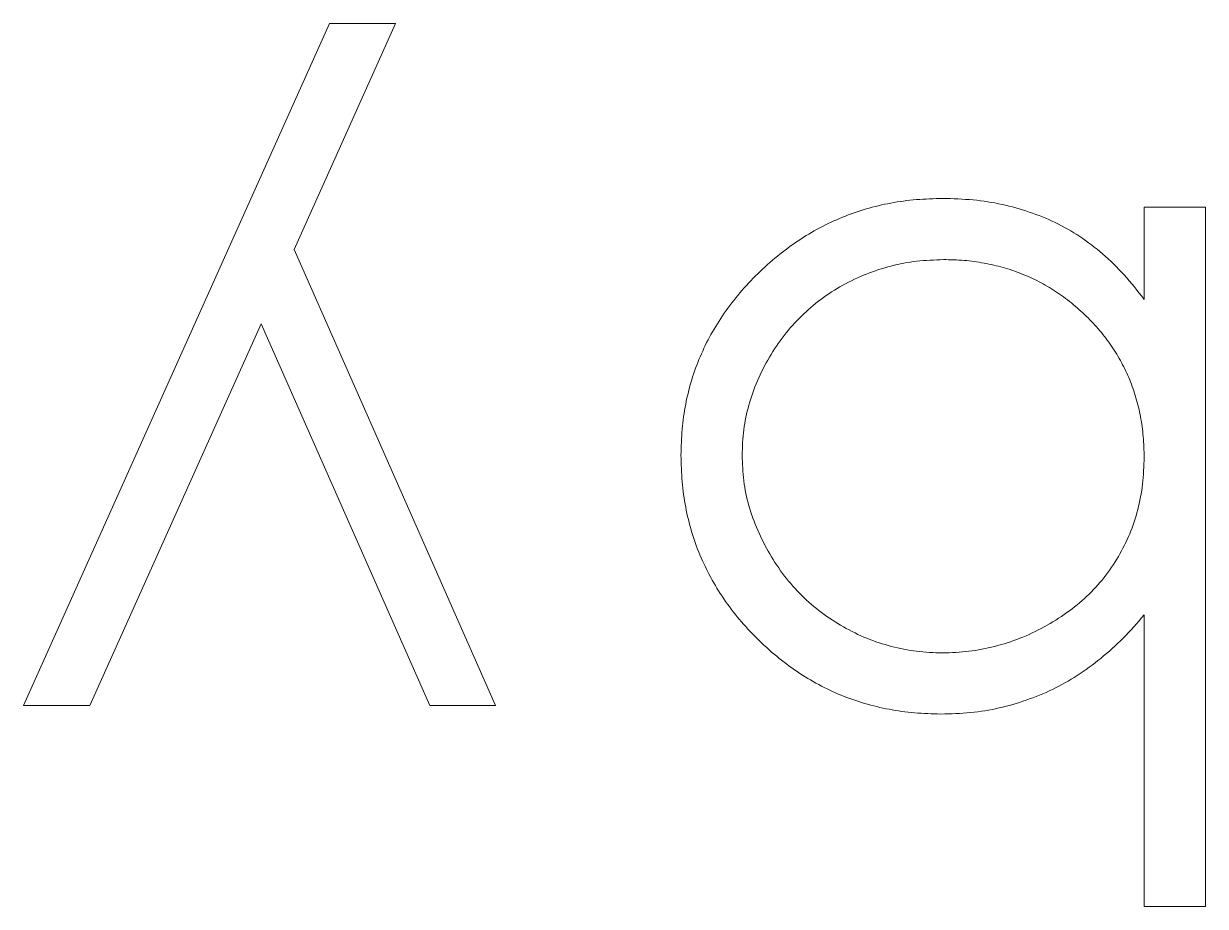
# Model space of a CAD drawing. Header units: millimetres. Extents: x 0 to 276, y 0 to 293.
# Drawn here: x 92.63 to 98.69, y 161.9 to 166.43 of the extents above; entities that cross this region are included whole.
import ezdxf

# ---------------------------------------------------------------- set-up
doc = ezdxf.new("R2010")
doc.units = ezdxf.units.MM

msp = doc.modelspace()

# ---------------------------------------------------------------- linework, layer by layer
at = {"color": 18, "linetype": 'Continuous', "lineweight": 15, "true_color": 0x000000}
for p, q in [((92.6265, 162.9272), (94.197, 166.4272)), ((92.6265, 162.9272), (94.197, 166.4272)), ((92.6265, 162.9272), (94.197, 166.4272)), ((92.6265, 162.9272), (94.197, 166.4272)), ((94.5364, 166.4272), (94.0155, 165.2669)), ((94.5364, 166.4272), (94.0155, 165.2669)), ((94.5364, 166.4272), (94.0155, 165.2669)), ((94.5364, 166.4272), (94.0155, 165.2669)), ((94.197, 166.4272), (94.5364, 166.4272)), ((94.197, 166.4272), (94.5364, 166.4272)), ((94.197, 166.4272), (94.5364, 166.4272)), ((94.197, 166.4272), (94.5364, 166.4272)), ((98.3791, 165.4849), (98.6932, 165.4849)), ((98.3791, 165.0117), (98.3791, 165.4849)), ((98.3791, 165.4849), (98.6932, 165.4849)), ((98.3791, 165.0117), (98.3791, 165.4849)), ((98.3791, 165.4849), (98.6932, 165.4849)), ((98.3791, 165.0117), (98.3791, 165.4849)), ((98.3791, 165.4849), (98.6932, 165.4849)), ((98.3791, 165.0117), (98.3791, 165.4849)), ((98.6932, 165.4849), (98.6932, 161.8952)), ((98.6932, 165.4849), (98.6932, 161.8952)), ((98.6932, 165.4849), (98.6932, 161.8952)), ((98.6932, 165.4849), (98.6932, 161.8952)), ((94.0155, 165.2669), (95.0496, 162.9272)), ((94.0155, 165.2669), (95.0496, 162.9272)), ((94.0155, 165.2669), (95.0496, 162.9272)), ((94.0155, 165.2669), (95.0496, 162.9272)), ((93.8451, 164.8862), (92.9659, 162.9272)), ((93.8451, 164.8862), (92.9659, 162.9272)), ((93.8451, 164.8862), (92.9659, 162.9272)), ((93.8451, 164.8862), (92.9659, 162.9272)), ((94.711, 162.9272), (93.8451, 164.8862)), ((94.711, 162.9272), (93.8451, 164.8862)), ((94.711, 162.9272), (93.8451, 164.8862)), ((94.711, 162.9272), (93.8451, 164.8862)), ((98.3791, 161.8952), (98.3791, 163.3914)), ((98.3791, 161.8952), (98.3791, 163.3914)), ((98.3791, 161.8952), (98.3791, 163.3914)), ((98.3791, 161.8952), (98.3791, 163.3914)), ((92.9659, 162.9272), (92.6265, 162.9272)), ((92.9659, 162.9272), (92.6265, 162.9272)), ((92.9659, 162.9272), (92.6265, 162.9272)), ((92.9659, 162.9272), (92.6265, 162.9272)), ((95.0496, 162.9272), (94.711, 162.9272)), ((95.0496, 162.9272), (94.711, 162.9272)), ((95.0496, 162.9272), (94.711, 162.9272)), ((95.0496, 162.9272), (94.711, 162.9272)), ((98.6932, 161.8952), (98.3791, 161.8952)), ((98.6932, 161.8952), (98.3791, 161.8952)), ((98.6932, 161.8952), (98.3791, 161.8952)), ((98.6932, 161.8952), (98.3791, 161.8952))]:
    msp.add_line(p, q, dxfattribs=at)
for points, knots in [([(96.0009, 164.211), (96.0021, 164.2557), (96.0046, 164.3438), (96.0232, 164.4735), (96.0539, 164.5984), (96.0979, 164.718), (96.1532, 164.833), (96.2223, 164.9421), (96.3021, 165.0472), (96.3944, 165.1448), (96.4943, 165.235), (96.6012, 165.3134), (96.7125, 165.3811), (96.8297, 165.4348), (96.9513, 165.4782), (97.0785, 165.5083), (97.2105, 165.5259), (97.3002, 165.5285), (97.3456, 165.5298)], [0, 0, 0, 0, 0.064015, 0.126228, 0.187289, 0.247869, 0.308511, 0.369727, 0.432536, 0.497198, 0.561923, 0.625133, 0.686855, 0.748117, 0.80953, 0.871487, 0.934981, 1, 1, 1, 1]), ([(96.0009, 164.211), (96.0021, 164.2557), (96.0046, 164.3438), (96.0232, 164.4735), (96.0539, 164.5984), (96.0979, 164.718), (96.1532, 164.833), (96.2223, 164.9421), (96.3021, 165.0472), (96.3944, 165.1448), (96.4943, 165.235), (96.6012, 165.3134), (96.7125, 165.3811), (96.8297, 165.4348), (96.9513, 165.4782), (97.0785, 165.5083), (97.2105, 165.5259), (97.3002, 165.5285), (97.3456, 165.5298)], [0, 0, 0, 0, 0.064015, 0.126228, 0.187289, 0.247869, 0.308511, 0.369727, 0.432536, 0.497198, 0.561923, 0.625133, 0.686855, 0.748117, 0.80953, 0.871487, 0.934981, 1, 1, 1, 1]), ([(96.0009, 164.211), (96.0021, 164.2557), (96.0046, 164.3438), (96.0232, 164.4735), (96.0539, 164.5984), (96.0979, 164.718), (96.1532, 164.833), (96.2223, 164.9421), (96.3021, 165.0472), (96.3944, 165.1448), (96.4943, 165.235), (96.6012, 165.3134), (96.7125, 165.3811), (96.8297, 165.4348), (96.9513, 165.4782), (97.0785, 165.5083), (97.2105, 165.5259), (97.3002, 165.5285), (97.3456, 165.5298)], [0, 0, 0, 0, 0.064015, 0.126228, 0.187289, 0.247869, 0.308511, 0.369727, 0.432536, 0.497198, 0.561923, 0.625133, 0.686855, 0.748117, 0.80953, 0.871487, 0.934981, 1, 1, 1, 1]), ([(96.0009, 164.211), (96.0021, 164.2557), (96.0046, 164.3438), (96.0232, 164.4735), (96.0539, 164.5984), (96.0979, 164.718), (96.1532, 164.833), (96.2223, 164.9421), (96.3021, 165.0472), (96.3944, 165.1448), (96.4943, 165.235), (96.6012, 165.3134), (96.7125, 165.3811), (96.8297, 165.4348), (96.9513, 165.4782), (97.0785, 165.5083), (97.2105, 165.5259), (97.3002, 165.5285), (97.3456, 165.5298)], [0, 0, 0, 0, 0.064015, 0.126228, 0.187289, 0.247869, 0.308511, 0.369727, 0.432536, 0.497198, 0.561923, 0.625133, 0.686855, 0.748117, 0.80953, 0.871487, 0.934981, 1, 1, 1, 1]), ([(97.3456, 165.5298), (97.3976, 165.5284), (97.4995, 165.5255), (97.6486, 165.5021), (97.7896, 165.4623), (97.9243, 165.4087), (98.0508, 165.3362), (98.1697, 165.2462), (98.2804, 165.1373), (98.3456, 165.0543), (98.3791, 165.0117)], [0, 0, 0, 0, 0.129476, 0.25388, 0.374863, 0.494283, 0.614293, 0.73697, 0.865076, 1, 1, 1, 1]), ([(97.3456, 165.5298), (97.3976, 165.5284), (97.4995, 165.5255), (97.6486, 165.5021), (97.7896, 165.4623), (97.9243, 165.4087), (98.0508, 165.3362), (98.1697, 165.2462), (98.2804, 165.1373), (98.3456, 165.0543), (98.3791, 165.0117)], [0, 0, 0, 0, 0.129476, 0.25388, 0.374863, 0.494283, 0.614293, 0.73697, 0.865076, 1, 1, 1, 1]), ([(97.3456, 165.5298), (97.3976, 165.5284), (97.4995, 165.5255), (97.6486, 165.5021), (97.7896, 165.4623), (97.9243, 165.4087), (98.0508, 165.3362), (98.1697, 165.2462), (98.2804, 165.1373), (98.3456, 165.0543), (98.3791, 165.0117)], [0, 0, 0, 0, 0.129476, 0.25388, 0.374863, 0.494283, 0.614293, 0.73697, 0.865076, 1, 1, 1, 1]), ([(97.3456, 165.5298), (97.3976, 165.5284), (97.4995, 165.5255), (97.6486, 165.5021), (97.7896, 165.4623), (97.9243, 165.4087), (98.0508, 165.3362), (98.1697, 165.2462), (98.2804, 165.1373), (98.3456, 165.0543), (98.3791, 165.0117)], [0, 0, 0, 0, 0.129476, 0.25388, 0.374863, 0.494283, 0.614293, 0.73697, 0.865076, 1, 1, 1, 1]), ([(97.3484, 165.2157), (97.3025, 165.2141), (97.2119, 165.2108), (97.0789, 165.1857), (96.9515, 165.1438), (96.8306, 165.0865), (96.7179, 165.0145), (96.6173, 164.9273), (96.5278, 164.8278), (96.4531, 164.7156), (96.3908, 164.5961), (96.348, 164.4705), (96.3193, 164.342), (96.3164, 164.2548), (96.315, 164.211)], [0, 0, 0, 0, 0.085993, 0.169736, 0.252687, 0.336526, 0.419856, 0.502457, 0.585265, 0.6698, 0.754407, 0.83695, 0.917941, 1, 1, 1, 1]), ([(97.3484, 165.2157), (97.3025, 165.2141), (97.2119, 165.2108), (97.0789, 165.1857), (96.9515, 165.1438), (96.8306, 165.0865), (96.7179, 165.0145), (96.6173, 164.9273), (96.5278, 164.8278), (96.4531, 164.7156), (96.3908, 164.5961), (96.348, 164.4705), (96.3193, 164.342), (96.3164, 164.2548), (96.315, 164.211)], [0, 0, 0, 0, 0.085993, 0.169736, 0.252687, 0.336526, 0.419856, 0.502457, 0.585265, 0.6698, 0.754407, 0.83695, 0.917941, 1, 1, 1, 1]), ([(97.3484, 165.2157), (97.3025, 165.2141), (97.2119, 165.2108), (97.0789, 165.1857), (96.9515, 165.1438), (96.8306, 165.0865), (96.7179, 165.0145), (96.6173, 164.9273), (96.5278, 164.8278), (96.4531, 164.7156), (96.3908, 164.5961), (96.348, 164.4705), (96.3193, 164.342), (96.3164, 164.2548), (96.315, 164.211)], [0, 0, 0, 0, 0.085993, 0.169736, 0.252687, 0.336526, 0.419856, 0.502457, 0.585265, 0.6698, 0.754407, 0.83695, 0.917941, 1, 1, 1, 1]), ([(97.3484, 165.2157), (97.3025, 165.2141), (97.2119, 165.2108), (97.0789, 165.1857), (96.9515, 165.1438), (96.8306, 165.0865), (96.7179, 165.0145), (96.6173, 164.9273), (96.5278, 164.8278), (96.4531, 164.7156), (96.3908, 164.5961), (96.348, 164.4705), (96.3193, 164.342), (96.3164, 164.2548), (96.315, 164.211)], [0, 0, 0, 0, 0.085993, 0.169736, 0.252687, 0.336526, 0.419856, 0.502457, 0.585265, 0.6698, 0.754407, 0.83695, 0.917941, 1, 1, 1, 1]), ([(98.3791, 164.2012), (98.3781, 164.2365), (98.3762, 164.3061), (98.3618, 164.4082), (98.3389, 164.5059), (98.3065, 164.5994), (98.264, 164.688), (98.2128, 164.7725), (98.1519, 164.8521), (98.0829, 164.9266), (98.007, 164.9944), (97.9255, 165.0532), (97.84, 165.1038), (97.7498, 165.1442), (97.6556, 165.1771), (97.5567, 165.1988), (97.4541, 165.2138), (97.384, 165.2151), (97.3484, 165.2157)], [0, 0, 0, 0, 0.0656457, 0.1292115, 0.1912534, 0.2519585, 0.3125641, 0.3735622, 0.4352305, 0.4985362, 0.5619014, 0.6240981, 0.6850234, 0.7460508, 0.8075768, 0.869943, 0.933939, 1, 1, 1, 1]), ([(98.3791, 164.2012), (98.3781, 164.2365), (98.3762, 164.3061), (98.3618, 164.4082), (98.3389, 164.5059), (98.3065, 164.5994), (98.264, 164.688), (98.2128, 164.7725), (98.1519, 164.8521), (98.0829, 164.9266), (98.007, 164.9944), (97.9255, 165.0532), (97.84, 165.1038), (97.7498, 165.1442), (97.6556, 165.1771), (97.5567, 165.1988), (97.4541, 165.2138), (97.384, 165.2151), (97.3484, 165.2157)], [0, 0, 0, 0, 0.0656457, 0.1292115, 0.1912534, 0.2519585, 0.3125641, 0.3735622, 0.4352305, 0.4985362, 0.5619014, 0.6240981, 0.6850234, 0.7460508, 0.8075768, 0.869943, 0.933939, 1, 1, 1, 1]), ([(98.3791, 164.2012), (98.3781, 164.2365), (98.3762, 164.3061), (98.3618, 164.4082), (98.3389, 164.5059), (98.3065, 164.5994), (98.264, 164.688), (98.2128, 164.7725), (98.1519, 164.8521), (98.0829, 164.9266), (98.007, 164.9944), (97.9255, 165.0532), (97.84, 165.1038), (97.7498, 165.1442), (97.6556, 165.1771), (97.5567, 165.1988), (97.4541, 165.2138), (97.384, 165.2151), (97.3484, 165.2157)], [0, 0, 0, 0, 0.0656457, 0.1292115, 0.1912534, 0.2519585, 0.3125641, 0.3735622, 0.4352305, 0.4985362, 0.5619014, 0.6240981, 0.6850234, 0.7460508, 0.8075768, 0.869943, 0.933939, 1, 1, 1, 1]), ([(98.3791, 164.2012), (98.3781, 164.2365), (98.3762, 164.3061), (98.3618, 164.4082), (98.3389, 164.5059), (98.3065, 164.5994), (98.264, 164.688), (98.2128, 164.7725), (98.1519, 164.8521), (98.0829, 164.9266), (98.007, 164.9944), (97.9255, 165.0532), (97.84, 165.1038), (97.7498, 165.1442), (97.6556, 165.1771), (97.5567, 165.1988), (97.4541, 165.2138), (97.384, 165.2151), (97.3484, 165.2157)], [0, 0, 0, 0, 0.0656457, 0.1292115, 0.1912534, 0.2519585, 0.3125641, 0.3735622, 0.4352305, 0.4985362, 0.5619014, 0.6240981, 0.6850234, 0.7460508, 0.8075768, 0.869943, 0.933939, 1, 1, 1, 1]), ([(97.3358, 162.8824), (97.2907, 162.8836), (97.2014, 162.8861), (97.0701, 162.9047), (96.9438, 162.9349), (96.8225, 162.9768), (96.7068, 163.0324), (96.5958, 163.0989), (96.4899, 163.1782), (96.3908, 163.2688), (96.2995, 163.3671), (96.2196, 163.4723), (96.1521, 163.5828), (96.0963, 163.6982), (96.0531, 163.819), (96.0234, 163.945), (96.0045, 164.0763), (96.0021, 164.1656), (96.0009, 164.211)], [0, 0, 0, 0, 0.064649, 0.127821, 0.189419, 0.250372, 0.311137, 0.372825, 0.435463, 0.500128, 0.564773, 0.627344, 0.688919, 0.749829, 0.810578, 0.872176, 0.935017, 1, 1, 1, 1]), ([(97.3358, 162.8824), (97.2907, 162.8836), (97.2014, 162.8861), (97.0701, 162.9047), (96.9438, 162.9349), (96.8225, 162.9768), (96.7068, 163.0324), (96.5958, 163.0989), (96.4899, 163.1782), (96.3908, 163.2688), (96.2995, 163.3671), (96.2196, 163.4723), (96.1521, 163.5828), (96.0963, 163.6982), (96.0531, 163.819), (96.0234, 163.945), (96.0045, 164.0763), (96.0021, 164.1656), (96.0009, 164.211)], [0, 0, 0, 0, 0.064649, 0.127821, 0.189419, 0.250372, 0.311137, 0.372825, 0.435463, 0.500128, 0.564773, 0.627344, 0.688919, 0.749829, 0.810578, 0.872176, 0.935017, 1, 1, 1, 1]), ([(97.3358, 162.8824), (97.2907, 162.8836), (97.2014, 162.8861), (97.0701, 162.9047), (96.9438, 162.9349), (96.8225, 162.9768), (96.7068, 163.0324), (96.5958, 163.0989), (96.4899, 163.1782), (96.3908, 163.2688), (96.2995, 163.3671), (96.2196, 163.4723), (96.1521, 163.5828), (96.0963, 163.6982), (96.0531, 163.819), (96.0234, 163.945), (96.0045, 164.0763), (96.0021, 164.1656), (96.0009, 164.211)], [0, 0, 0, 0, 0.064649, 0.127821, 0.189419, 0.250372, 0.311137, 0.372825, 0.435463, 0.500128, 0.564773, 0.627344, 0.688919, 0.749829, 0.810578, 0.872176, 0.935017, 1, 1, 1, 1]), ([(97.3358, 162.8824), (97.2907, 162.8836), (97.2014, 162.8861), (97.0701, 162.9047), (96.9438, 162.9349), (96.8225, 162.9768), (96.7068, 163.0324), (96.5958, 163.0989), (96.4899, 163.1782), (96.3908, 163.2688), (96.2995, 163.3671), (96.2196, 163.4723), (96.1521, 163.5828), (96.0963, 163.6982), (96.0531, 163.819), (96.0234, 163.945), (96.0045, 164.0763), (96.0021, 164.1656), (96.0009, 164.211)], [0, 0, 0, 0, 0.064649, 0.127821, 0.189419, 0.250372, 0.311137, 0.372825, 0.435463, 0.500128, 0.564773, 0.627344, 0.688919, 0.749829, 0.810578, 0.872176, 0.935017, 1, 1, 1, 1]), ([(96.315, 164.211), (96.3169, 164.1672), (96.3206, 164.0797), (96.347, 163.9501), (96.3931, 163.8245), (96.4542, 163.7033), (96.5301, 163.5903), (96.6191, 163.4888), (96.721, 163.4012), (96.8338, 163.3283), (96.954, 163.2687), (97.0804, 163.2278), (97.2106, 163.2011), (97.299, 163.198), (97.3435, 163.1965)], [0, 0, 0, 0, 0.0820663, 0.1638049, 0.2466175, 0.331983, 0.4174662, 0.5009071, 0.5841031, 0.6682542, 0.7520561, 0.8345696, 0.9166522, 1, 1, 1, 1]), ([(96.315, 164.211), (96.3169, 164.1672), (96.3206, 164.0797), (96.347, 163.9501), (96.3931, 163.8245), (96.4542, 163.7033), (96.5301, 163.5903), (96.6191, 163.4888), (96.721, 163.4012), (96.8338, 163.3283), (96.954, 163.2687), (97.0804, 163.2278), (97.2106, 163.2011), (97.299, 163.198), (97.3435, 163.1965)], [0, 0, 0, 0, 0.0820663, 0.1638049, 0.2466175, 0.331983, 0.4174662, 0.5009071, 0.5841031, 0.6682542, 0.7520561, 0.8345696, 0.9166522, 1, 1, 1, 1]), ([(96.315, 164.211), (96.3169, 164.1672), (96.3206, 164.0797), (96.347, 163.9501), (96.3931, 163.8245), (96.4542, 163.7033), (96.5301, 163.5903), (96.6191, 163.4888), (96.721, 163.4012), (96.8338, 163.3283), (96.954, 163.2687), (97.0804, 163.2278), (97.2106, 163.2011), (97.299, 163.198), (97.3435, 163.1965)], [0, 0, 0, 0, 0.0820663, 0.1638049, 0.2466175, 0.331983, 0.4174662, 0.5009071, 0.5841031, 0.6682542, 0.7520561, 0.8345696, 0.9166522, 1, 1, 1, 1]), ([(96.315, 164.211), (96.3169, 164.1672), (96.3206, 164.0797), (96.347, 163.9501), (96.3931, 163.8245), (96.4542, 163.7033), (96.5301, 163.5903), (96.6191, 163.4888), (96.721, 163.4012), (96.8338, 163.3283), (96.954, 163.2687), (97.0804, 163.2278), (97.2106, 163.2011), (97.299, 163.198), (97.3435, 163.1965)], [0, 0, 0, 0, 0.0820663, 0.1638049, 0.2466175, 0.331983, 0.4174662, 0.5009071, 0.5841031, 0.6682542, 0.7520561, 0.8345696, 0.9166522, 1, 1, 1, 1]), ([(97.3435, 163.1965), (97.389, 163.198), (97.4792, 163.2011), (97.6124, 163.2279), (97.7425, 163.2689), (97.8668, 163.3279), (97.9826, 163.4), (98.0862, 163.4847), (98.1756, 163.5815), (98.2491, 163.69), (98.3075, 163.8072), (98.3493, 163.9322), (98.3743, 164.0644), (98.3775, 164.155), (98.3791, 164.2012)], [0, 0, 0, 0, 0.084735, 0.168182, 0.252419, 0.338618, 0.424014, 0.506402, 0.587545, 0.668801, 0.7501, 0.831022, 0.91396, 1, 1, 1, 1]), ([(97.3435, 163.1965), (97.389, 163.198), (97.4792, 163.2011), (97.6124, 163.2279), (97.7425, 163.2689), (97.8668, 163.3279), (97.9826, 163.4), (98.0862, 163.4847), (98.1756, 163.5815), (98.2491, 163.69), (98.3075, 163.8072), (98.3493, 163.9322), (98.3743, 164.0644), (98.3775, 164.155), (98.3791, 164.2012)], [0, 0, 0, 0, 0.084735, 0.168182, 0.252419, 0.338618, 0.424014, 0.506402, 0.587545, 0.668801, 0.7501, 0.831022, 0.91396, 1, 1, 1, 1]), ([(97.3435, 163.1965), (97.389, 163.198), (97.4792, 163.2011), (97.6124, 163.2279), (97.7425, 163.2689), (97.8668, 163.3279), (97.9826, 163.4), (98.0862, 163.4847), (98.1756, 163.5815), (98.2491, 163.69), (98.3075, 163.8072), (98.3493, 163.9322), (98.3743, 164.0644), (98.3775, 164.155), (98.3791, 164.2012)], [0, 0, 0, 0, 0.084735, 0.168182, 0.252419, 0.338618, 0.424014, 0.506402, 0.587545, 0.668801, 0.7501, 0.831022, 0.91396, 1, 1, 1, 1]), ([(97.3435, 163.1965), (97.389, 163.198), (97.4792, 163.2011), (97.6124, 163.2279), (97.7425, 163.2689), (97.8668, 163.3279), (97.9826, 163.4), (98.0862, 163.4847), (98.1756, 163.5815), (98.2491, 163.69), (98.3075, 163.8072), (98.3493, 163.9322), (98.3743, 164.0644), (98.3775, 164.155), (98.3791, 164.2012)], [0, 0, 0, 0, 0.084735, 0.168182, 0.252419, 0.338618, 0.424014, 0.506402, 0.587545, 0.668801, 0.7501, 0.831022, 0.91396, 1, 1, 1, 1]), ([(98.3791, 163.3914), (98.3437, 163.3506), (98.2746, 163.2711), (98.1589, 163.1673), (98.0375, 163.0792), (97.9095, 163.0066), (97.7748, 162.9513), (97.6341, 162.9109), (97.4869, 162.8865), (97.3866, 162.8838), (97.3358, 162.8824)], [0, 0, 0, 0, 0.134636, 0.262681, 0.38719, 0.50839, 0.628966, 0.749723, 0.873248, 1, 1, 1, 1]), ([(98.3791, 163.3914), (98.3437, 163.3506), (98.2746, 163.2711), (98.1589, 163.1673), (98.0375, 163.0792), (97.9095, 163.0066), (97.7748, 162.9513), (97.6341, 162.9109), (97.4869, 162.8865), (97.3866, 162.8838), (97.3358, 162.8824)], [0, 0, 0, 0, 0.134636, 0.262681, 0.38719, 0.50839, 0.628966, 0.749723, 0.873248, 1, 1, 1, 1]), ([(98.3791, 163.3914), (98.3437, 163.3506), (98.2746, 163.2711), (98.1589, 163.1673), (98.0375, 163.0792), (97.9095, 163.0066), (97.7748, 162.9513), (97.6341, 162.9109), (97.4869, 162.8865), (97.3866, 162.8838), (97.3358, 162.8824)], [0, 0, 0, 0, 0.134636, 0.262681, 0.38719, 0.50839, 0.628966, 0.749723, 0.873248, 1, 1, 1, 1]), ([(98.3791, 163.3914), (98.3437, 163.3506), (98.2746, 163.2711), (98.1589, 163.1673), (98.0375, 163.0792), (97.9095, 163.0066), (97.7748, 162.9513), (97.6341, 162.9109), (97.4869, 162.8865), (97.3866, 162.8838), (97.3358, 162.8824)], [0, 0, 0, 0, 0.134636, 0.262681, 0.38719, 0.50839, 0.628966, 0.749723, 0.873248, 1, 1, 1, 1])]:
    msp.add_open_spline(points, degree=3, knots=knots, dxfattribs=at)

doc.saveas('drawing.dxf')
